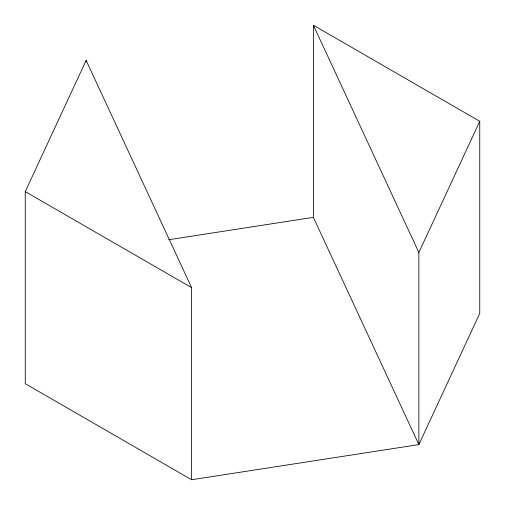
<?xml version="1.0" encoding="UTF-8"?>
<svg xmlns="http://www.w3.org/2000/svg" width="505" height="505" viewBox="0 0 505 505"><rect width="100%" height="100%" fill="white"/><g stroke="black" fill="none" stroke-linecap="round" stroke-linejoin="round"><path stroke-width="0.76" d="M191.61 479.75L25.25 383.705L25.25 191.61L86.14 60.404L191.61 287.654L191.61 479.75L418.86 444.596L479.75 313.39L479.75 121.295L313.39 25.25L313.39 217.346L418.86 444.596L418.86 252.5L313.39 25.25M418.86 252.5L479.75 121.295M168.638 239.742L313.39 217.346M25.25 191.61L191.61 287.654M86.14 60.404L86.14 61.982"/></g></svg>
